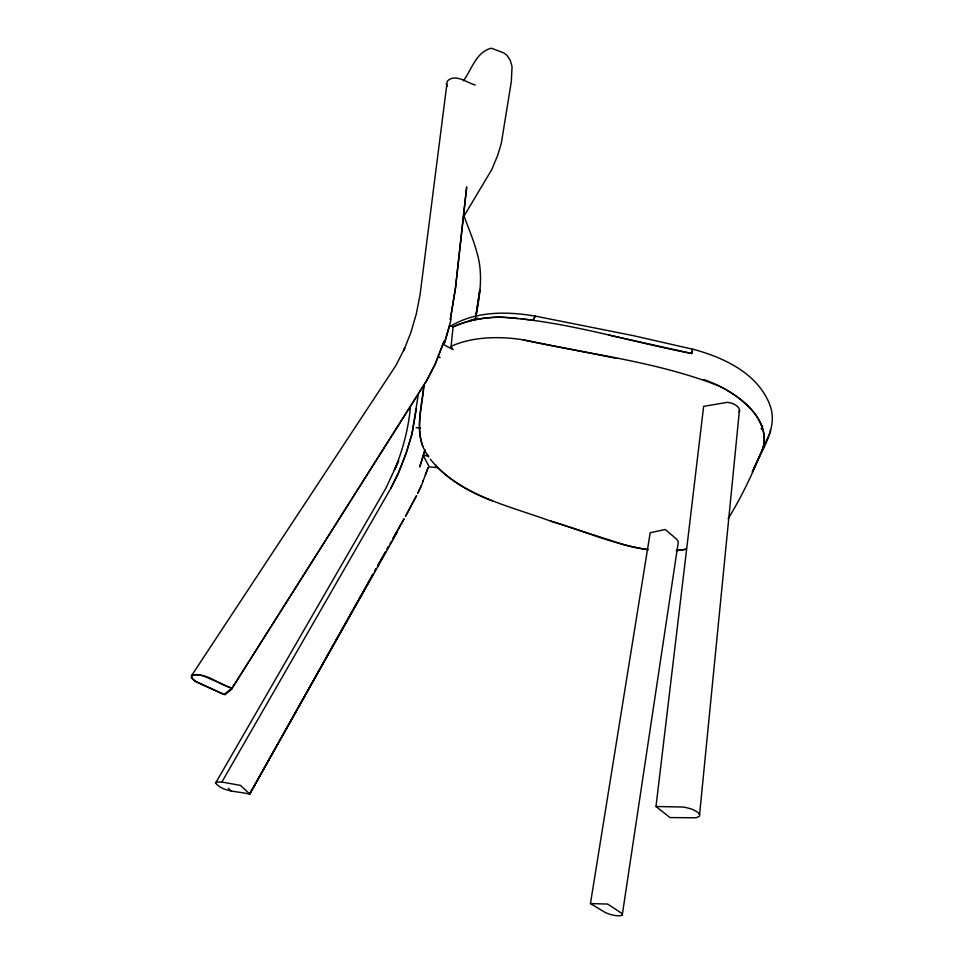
<?xml version="1.0" encoding="UTF-8"?>
<svg xmlns="http://www.w3.org/2000/svg" width="964" height="964" viewBox="0 0 964 964"><rect width="100%" height="100%" fill="white"/><g stroke="black" fill="none" stroke-linecap="round" stroke-linejoin="round"><path stroke-width="1.45" d="M518.271 318.602C496.364 315.553 473.336 317.686 453.092 326.929L451.08 346.582L453.08 349.607L443.946 344.775L449.814 325.157L453.092 326.929A118.235 66.962 16.9 0 1 499.352 317.084C564.639 320.675 627.781 341.292 691.742 353.499L692.658 349.137C723.603 357.403 757.957 373.273 769.971 405.266C778.719 428.775 760.536 451.116 752.33 472.047L769.971 432.8A7.833 6.314 19.3 0 0 770.369 429.884M436.258 465.287L436.162 466.504L437.728 467.54L429.317 466.95L423.196 455.538L424.835 450.043M699.563 814.737L739.472 409.796M656.002 806.494L683.874 807.061L690.212 808.615A14.279 4.784 14 0 1 699.249 816.46L695.96 817.773L670.028 817.58L656.002 806.494L703.636 406.35L727.302 402.337A11.652 6.724 11 0 1 739.231 412.279M418.207 395.047L412.014 433.764L416.472 408.616M475.216 84.977C466.697 82.82 455.333 73.023 447.26 81.181L420.051 294.815L416.267 314.119L410.845 332.628L403.699 350.643L404.663 348.293L395.782 365.693L191.679 675.475L191.366 677.198L192.957 679.463L196.307 681.982L223.997 694.49L232.071 688.176C219.009 684.693 205.935 671.884 191.679 675.475M410.278 408.579C408.182 429.763 402.603 450.489 394.421 470.119L398.65 460.72L385.974 488.097L215.587 783.105C223.684 792.589 238.638 791.046 249.568 794.228L397.361 531.959M423.907 385.492C422.509 405.579 415.219 427.028 422.931 446.609A96.966 50.61 16.8 0 0 428.739 456.972M423.835 385.251C421.907 405.41 415.677 426.944 422.931 446.609M475.975 315.855L479.891 289.574L475.674 317.192M622.262 914.981L678.126 543.298L678.174 541.37L676.547 539.105L665.281 529.477L650.194 532.731L590.45 903.569L605.597 912.715L610.381 914.462A11.255 3 15.2 0 0 622.262 914.981L621.997 913.498L607.657 904.063L590.45 903.569M475.746 316.939C479.927 295.803 483.35 273.921 476.987 252.821C473.625 239.867 468.167 227.649 463.696 215.068M728.109 518.765C741.653 496.906 752.583 473.541 762.295 449.754C766.838 437.957 762.596 425.22 755.921 415.159A97.4 54.635 12.8 0 0 719.12 386.01C656.448 361.416 588.317 354.162 522.837 339.774A109.872 60.877 16.7 0 0 451.104 346.353M444.729 342.341L451.104 319.325M424.991 450.14L419.726 466.938L423.292 455.502L428.546 455.9L426.763 454.237M521.235 318.891L533.116 320.096L535.165 316.084L633.697 335.737L692.55 349.185L692.501 349.968L691.742 353.499L608.633 335.038M533.116 320.096L535.418 316.156M421.726 484.832L423.292 480.602M425.377 474.951L427.992 467.889M422.967 481.349L428.161 467.492M761.476 428.787L762.572 426.016M761.271 428.908L762.464 426.209M416.581 495.653L405.47 516.415L416.569 495.604M390.998 488.013L398.361 473.143L406.133 453.333L412.002 433.884L406.133 453.333L398.277 473.3L391.215 487.688L221.865 782.033L216.225 782.069L215.587 783.105M374.574 571.387L376.044 568.772L374.586 571.447M388.552 546.48L387.082 549.106L388.552 546.552M403.988 518.957L392.963 538.611L404 519.03M390.022 543.925L391.492 541.31M464.166 215.791L491.688 169.724L497.749 155.168L501.304 143.347L511.306 81.639L512.053 66.709L510.257 60.31L506.907 55.285L503.714 52.887L491.423 48.2C476.288 51.658 471.613 69.673 463.479 80.795M450.477 326.242C475.553 310.998 506.739 311.3 534.827 316.035M686.223 549.203L681.885 550.046A84.507 43.175 13.4 0 1 676.342 550.601M686.163 549.215L676.511 550.384M416.171 427.642L420.485 427.968M648.266 549.576C614.49 544.961 582.979 530.453 550.42 521.018C510.884 506.534 466.335 497.111 435.885 465.672A96.966 50.61 16.8 0 1 430.354 459.165M221.865 782.033L240.542 785.407L249.784 794.071M522.837 339.774L615.791 358.247M703.792 379.623L705.708 380.214A93.147 52.345 12.7 0 1 762.295 449.754M550.42 521.018L623.383 544.539A84.507 43.175 13.4 0 0 648.049 549.697M437.801 356.415L440.078 357.62M228.299 788.203L231.131 790.914M446.344 83.76L446.947 86.507M492.749 500.967A103.823 54.37 16.6 0 1 435.885 465.672M468.408 321.313A104.931 59.925 17 0 1 478.313 318.325M468.576 321.205A104.799 59.889 17 0 1 477.831 318.397M466.636 187.088L455.418 288.164L450.321 319.494L455.49 288.248L466.684 187.137M192.113 675.149L191.487 677.523L194.716 680.921L224.166 694.538L225.094 694.622L232.432 688.621L203.247 675.788L196.427 674.487L192.113 675.149M444.055 341.364L435.439 363.548L428.052 378.358L232.071 688.176L426.124 381.527L435.053 364.428L444.055 341.364M421.413 485.519L417.786 493.122L421.413 485.519M373.104 574.014L249.568 794.228L373.116 574.074M385.6 551.721L377.514 566.145L385.612 551.794"/></g></svg>
